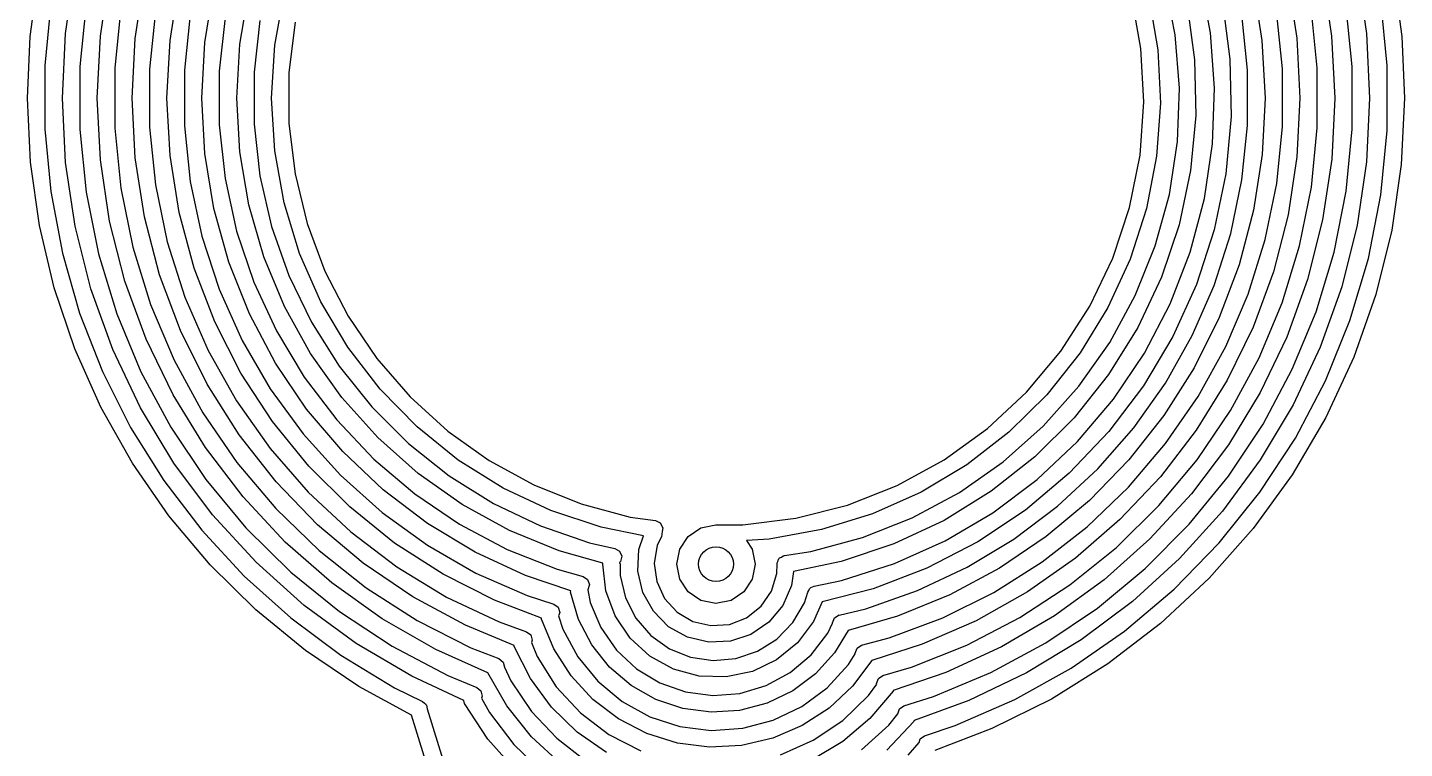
# Model space of a CAD drawing. Extents: x 108.1 to 155.9, y -81.1 to -32.1.
# Drawn here: x 145.07 to 152.97, y -60.37 to -56.23 of the extents above; entities that cross this region are included whole.
import ezdxf

# ---------------------------------------------------------------- set-up
doc = ezdxf.new("R2010")
doc.units = 0
doc.layers.add('BLACK', color=7, linetype='CONTINUOUS')

msp = doc.modelspace()

# ---------------------------------------------------------------- linework, layer by layer
at = {"layer": 'BLACK', "linetype": 'CONTINUOUS'}
for p, q in [((145.086779, -56.281959), (145.134205, -55.931297)), ((145.289209, -56.265646), (145.343873, -55.899439)), ((145.488702, -56.280675), (145.541847, -55.929444)), ((152.500024, -55.929438), (152.553169, -56.280672)), ((152.697999, -55.899433), (152.752663, -56.265643)), ((145.688369, -56.294078), (145.74051, -55.956253)), ((145.888295, -56.305152), (145.940206, -55.978488)), ((146.088218, -56.316551), (146.139885, -56.001383)), ((151.655181, -56.271822), (151.595709, -55.970609)), ((151.857891, -56.262034), (151.798842, -55.949168)), ((152.101665, -55.978481), (152.153576, -56.305148)), ((152.300828, -55.953677), (152.353368, -56.29277)), ((152.90795, -55.932852), (152.955164, -56.282746)), ((145.207227, -56.076142), (145.170966, -56.448433)), ((146.288317, -56.326705), (146.340265, -56.021857)), ((146.488975, -56.332636), (146.542858, -56.034101)), ((151.45919, -56.350675), (151.404679, -56.048983)), ((151.5045, -56.05724), (151.555851, -56.358635)), ((151.926563, -56.087068), (151.9695, -56.413269)), ((152.870926, -56.44885), (152.834828, -56.077382)), ((145.406569, -56.095981), (145.370981, -56.455047)), ((145.605508, -56.118713), (145.570959, -56.462634)), ((145.80483, -56.139117), (145.770988, -56.469436)), ((146.004586, -56.156175), (145.970953, -56.475109)), ((151.723488, -56.101858), (151.76698, -56.416925)), ((152.070918, -56.475107), (152.037285, -56.15617)), ((152.270988, -56.468791), (152.236886, -56.137201)), ((152.470912, -56.462632), (152.436363, -56.118708)), ((152.670891, -56.455045), (152.635303, -56.095976)), ((146.204335, -56.173768), (146.170926, -56.480959)), ((146.404466, -56.189647), (146.370951, -56.486226)), ((146.605641, -56.199563), (146.570963, -56.489472)), ((145.070925, -56.635458), (145.086779, -56.281959)), ((145.270925, -56.635458), (145.289209, -56.265646)), ((145.470925, -56.635458), (145.488702, -56.280675)), ((145.670925, -56.635458), (145.688369, -56.294078)), ((145.870925, -56.635458), (145.888295, -56.305152)), ((146.070925, -56.635458), (146.088218, -56.316551)), ((146.270925, -56.635458), (146.288317, -56.326705)), ((151.679538, -56.577883), (151.655181, -56.271822)), ((151.881815, -56.579522), (151.857891, -56.262034)), ((152.153576, -56.305148), (152.170946, -56.635458)), ((152.353368, -56.29277), (152.370946, -56.635458)), ((152.553169, -56.280672), (152.570946, -56.635458)), ((152.752663, -56.265643), (152.770947, -56.635458)), ((152.955164, -56.282746), (152.970947, -56.635458)), ((146.470925, -56.635458), (146.488975, -56.332636)), ((151.475672, -56.656809), (151.45919, -56.350675)), ((151.555851, -56.358635), (151.570761, -56.664009)), ((145.170966, -56.448433), (145.170925, -56.63546)), ((145.370981, -56.455047), (145.370925, -56.63546)), ((145.570959, -56.462634), (145.570925, -56.63546)), ((145.770988, -56.469436), (145.770925, -56.63546)), ((145.970953, -56.475109), (145.970925, -56.63546)), ((146.170926, -56.480959), (146.170925, -56.63546)), ((151.76698, -56.416925), (151.773866, -56.734904)), ((151.9695, -56.413269), (151.975932, -56.742221)), ((152.070945, -56.635395), (152.070918, -56.475107)), ((152.270946, -56.635395), (152.270988, -56.468791)), ((152.470945, -56.635395), (152.470912, -56.462632)), ((152.670946, -56.635392), (152.670891, -56.455045)), ((152.870946, -56.635392), (152.870926, -56.44885)), ((146.370951, -56.486226), (146.370925, -56.63546)), ((146.570963, -56.489472), (146.570925, -56.63546)), ((145.070951, -56.63554), (145.070925, -56.635458)), ((145.088085, -57.00304), (145.070951, -56.63554)), ((145.170948, -56.63546), (145.170894, -56.814989)), ((145.170925, -56.63546), (145.170948, -56.63546)), ((145.270952, -56.635541), (145.270925, -56.635458)), ((145.289224, -57.005273), (145.270952, -56.635541)), ((145.370925, -56.63546), (145.370948, -56.63546)), ((145.370948, -56.63546), (145.371, -56.815873)), ((145.470952, -56.635541), (145.470925, -56.635458)), ((145.488717, -56.990245), (145.470952, -56.635541)), ((145.570925, -56.63546), (145.570948, -56.63546)), ((145.570948, -56.63546), (145.570978, -56.808287)), ((145.670952, -56.635542), (145.670925, -56.635458)), ((145.688518, -56.978146), (145.670952, -56.635542)), ((145.770948, -56.63546), (145.770902, -56.802128)), ((145.770925, -56.63546), (145.770948, -56.63546)), ((145.870951, -56.635538), (145.870925, -56.635458)), ((145.888309, -56.965768), (145.870951, -56.635538)), ((145.970925, -56.63546), (145.970947, -56.63546)), ((145.970947, -56.63546), (145.970971, -56.795812)), ((146.070951, -56.635539), (146.070925, -56.635458)), ((146.088231, -56.954368), (146.070951, -56.635539)), ((146.170925, -56.63546), (146.170947, -56.63546)), ((146.170947, -56.63546), (146.170944, -56.789962)), ((146.27095, -56.635536), (146.270925, -56.635458)), ((146.288329, -56.944215), (146.27095, -56.635536)), ((146.370925, -56.63546), (146.370946, -56.63546)), ((146.370946, -56.63546), (146.370968, -56.784695)), ((146.470949, -56.635533), (146.470925, -56.635458)), ((146.488985, -56.938284), (146.470949, -56.635533)), ((146.570925, -56.63546), (146.570945, -56.63546)), ((146.570945, -56.63546), (146.570978, -56.781449)), ((151.668454, -56.88471), (151.679538, -56.577883)), ((151.87032, -56.897703), (151.881815, -56.579522)), ((152.070925, -56.63546), (152.070945, -56.635395)), ((152.07094, -56.79242), (152.070925, -56.63546)), ((152.170925, -56.635458), (152.154289, -56.958814)), ((152.170946, -56.635458), (152.170925, -56.635458)), ((152.270925, -56.63546), (152.270946, -56.635395)), ((152.270969, -56.799466), (152.270925, -56.63546)), ((152.370925, -56.635458), (152.353911, -56.9727)), ((152.370946, -56.635458), (152.370925, -56.635458)), ((152.470925, -56.63546), (152.470945, -56.635395)), ((152.470973, -56.806719), (152.470925, -56.63546)), ((152.570925, -56.635458), (152.553477, -56.987034)), ((152.570946, -56.635458), (152.570925, -56.635458)), ((152.670925, -56.63546), (152.670946, -56.635392)), ((152.670962, -56.814052), (152.670925, -56.63546)), ((152.770925, -56.635458), (152.753017, -57.00155)), ((152.770947, -56.635458), (152.770925, -56.635458)), ((152.870925, -56.63546), (152.870946, -56.635392)), ((152.870939, -56.821421), (152.870925, -56.63546)), ((152.970925, -56.635458), (152.952541, -57.016153)), ((152.970947, -56.635458), (152.970925, -56.635458)), ((151.453868, -56.962609), (151.475672, -56.656809)), ((151.570761, -56.664009), (151.549017, -56.968973)), ((145.970971, -56.795812), (146.004597, -57.114749)), ((146.170944, -56.789962), (146.204345, -57.097156)), ((146.370968, -56.784695), (146.404474, -57.081277)), ((146.570978, -56.781449), (146.605648, -57.071362)), ((151.773866, -56.734904), (151.744055, -57.051558)), ((151.975932, -56.742221), (151.945779, -57.069851)), ((152.03872, -57.104683), (152.07094, -56.79242)), ((152.237952, -57.125812), (152.270969, -56.799466)), ((145.170894, -56.814989), (145.204304, -57.17249)), ((145.371, -56.815873), (145.40658, -57.174942)), ((145.570978, -56.808287), (145.605519, -57.15221)), ((145.770902, -56.802128), (145.804997, -57.133717)), ((152.437056, -57.147554), (152.470973, -56.806719)), ((152.636097, -57.169532), (152.670962, -56.814052)), ((152.835098, -57.191613), (152.870939, -56.821421)), ((146.139891, -57.269541), (146.088231, -56.954368)), ((146.340269, -57.249068), (146.288329, -56.944215)), ((146.542861, -57.236825), (146.488985, -56.938284)), ((151.622078, -57.188216), (151.668454, -56.88471)), ((151.823546, -57.212638), (151.87032, -56.897703)), ((152.154289, -56.958814), (152.104547, -57.278754)), ((145.139354, -57.367431), (145.088085, -57.00304)), ((145.343881, -57.371483), (145.289224, -57.005273)), ((145.541855, -57.341478), (145.488717, -56.990245)), ((145.741051, -57.317239), (145.688518, -56.978146)), ((145.940212, -57.292436), (145.888309, -56.965768)), ((151.394119, -57.263308), (151.453868, -56.962609)), ((151.549017, -56.968973), (151.490931, -57.269142)), ((152.353911, -56.9727), (152.303034, -57.306516)), ((152.553477, -56.987034), (152.501297, -57.335154)), ((152.753017, -57.00155), (152.699455, -57.364144)), ((152.952541, -57.016153), (152.897552, -57.393303)), ((146.004597, -57.114749), (146.071481, -57.428401)), ((146.204345, -57.097156), (146.27076, -57.39894)), ((146.404474, -57.081277), (146.471069, -57.372223)), ((146.605648, -57.071362), (146.674502, -57.355107)), ((151.744055, -57.051558), (151.677944, -57.362665)), ((151.945779, -57.069851), (151.879413, -57.392103)), ((151.974615, -57.411989), (152.03872, -57.104683)), ((145.204304, -57.17249), (145.270838, -57.525331)), ((145.40658, -57.174942), (145.477398, -57.528751)), ((145.605519, -57.15221), (145.674259, -57.49096)), ((145.804997, -57.133717), (145.872833, -57.460078)), ((151.541028, -57.484353), (151.622078, -57.188216)), ((152.172251, -57.447177), (152.237952, -57.125812)), ((152.369551, -57.483355), (152.437056, -57.147554)), ((152.566694, -57.519909), (152.636097, -57.169532)), ((152.763746, -57.556628), (152.835098, -57.191613)), ((146.22532, -57.577282), (146.139891, -57.269541)), ((146.426108, -57.546161), (146.340269, -57.249068)), ((146.631809, -57.526855), (146.542861, -57.236825)), ((151.297355, -57.554214), (151.394119, -57.263308)), ((151.490931, -57.269142), (151.397337, -57.560202)), ((151.742075, -57.520426), (151.823546, -57.212638)), ((145.62983, -57.685643), (145.541855, -57.341478)), ((145.827996, -57.649179), (145.741051, -57.317239)), ((146.026084, -57.61186), (145.940212, -57.292436)), ((152.104547, -57.278754), (152.022226, -57.591898)), ((152.303034, -57.306516), (152.218811, -57.633514)), ((152.501297, -57.335154), (152.414897, -57.676395)), ((145.224311, -57.72547), (145.139354, -57.367431)), ((145.434387, -57.730518), (145.343881, -57.371483)), ((146.071481, -57.428401), (146.170886, -57.73331)), ((146.27076, -57.39894), (146.369411, -57.691774)), ((146.471069, -57.372223), (146.569908, -57.653852)), ((146.674502, -57.355107), (146.776565, -57.628666)), ((151.677944, -57.362665), (151.576413, -57.664079)), ((151.879413, -57.392103), (151.777658, -57.704987)), ((151.879304, -57.711091), (151.974615, -57.411989)), ((152.699455, -57.364144), (152.610751, -57.719777)), ((152.897552, -57.393303), (152.80647, -57.763398)), ((145.674259, -57.49096), (145.77651, -57.821144)), ((145.872833, -57.460078), (145.973699, -57.777788)), ((151.426384, -57.769173), (151.541028, -57.484353)), ((152.074532, -57.760295), (152.172251, -57.447177)), ((152.269121, -57.81082), (152.369551, -57.483355)), ((145.270838, -57.525331), (145.369918, -57.870448)), ((145.477398, -57.528751), (145.582763, -57.873852)), ((146.343517, -57.873983), (146.22532, -57.577282)), ((146.544762, -57.831738), (146.426108, -57.546161)), ((146.75457, -57.804269), (146.631809, -57.526855)), ((151.165087, -57.83079), (151.297355, -57.554214)), ((151.397337, -57.560202), (151.269581, -57.837969)), ((151.626913, -57.817258), (151.742075, -57.520426)), ((152.463418, -57.861838), (152.566694, -57.519909)), ((152.657546, -57.913067), (152.763746, -57.556628)), ((145.948442, -57.970483), (145.827996, -57.649179)), ((146.144977, -57.920518), (146.026084, -57.61186)), ((146.569908, -57.653852), (146.699744, -57.922603)), ((146.776565, -57.628666), (146.910394, -57.888169)), ((151.576413, -57.664079), (151.440818, -57.95178)), ((152.022226, -57.591898), (151.908196, -57.894937)), ((152.218811, -57.633514), (152.102097, -57.950373)), ((145.342218, -58.074049), (145.224311, -57.72547)), ((145.559859, -58.078877), (145.434387, -57.730518)), ((145.75176, -58.019293), (145.62983, -57.685643)), ((146.170886, -57.73331), (146.301717, -58.026115)), ((146.369411, -57.691774), (146.499141, -57.972227)), ((151.777658, -57.704987), (151.641771, -58.00463)), ((151.753792, -57.99883), (151.879304, -57.711091)), ((152.414897, -57.676395), (152.295127, -58.007402)), ((152.610751, -57.719777), (152.487753, -58.065053)), ((145.77651, -57.821144), (145.911248, -58.139455)), ((145.973699, -57.777788), (146.106537, -58.083513)), ((146.909408, -58.065141), (146.75457, -57.804269)), ((151.279674, -58.038881), (151.426384, -57.769173)), ((151.479487, -58.099458), (151.626913, -57.817258)), ((151.945788, -58.061985), (152.074532, -57.760295)), ((152.136756, -58.126729), (152.269121, -57.81082)), ((152.80647, -57.763398), (152.680144, -58.122992)), ((145.369918, -57.870448), (145.500685, -58.204848)), ((145.582763, -57.873852), (145.721647, -58.206879)), ((146.493097, -58.156168), (146.343517, -57.873983)), ((146.694728, -58.102187), (146.544762, -57.831738)), ((146.910394, -57.888169), (147.074093, -58.129942)), ((150.999376, -58.088723), (151.165087, -57.83079)), ((151.269581, -57.837969), (151.109501, -58.098449)), ((151.908196, -57.894937), (151.76366, -58.18467)), ((152.327255, -58.192052), (152.463418, -57.861838)), ((146.101124, -58.277781), (145.948442, -57.970483)), ((146.295582, -58.215008), (146.144977, -57.920518)), ((146.499141, -57.972227), (146.65843, -58.237013)), ((146.699744, -57.922603), (146.858932, -58.175077)), ((151.440818, -57.95178), (151.272964, -58.221935)), ((152.102097, -57.950373), (151.954079, -58.253873)), ((152.517488, -58.257611), (152.657546, -57.913067)), ((145.906425, -58.339086), (145.75176, -58.019293)), ((146.301717, -58.026115), (146.462531, -58.303586)), ((147.094131, -58.305779), (146.909408, -58.065141)), ((151.102855, -58.289881), (151.279674, -58.038881)), ((151.641771, -58.00463), (151.473437, -58.287321)), ((151.599407, -58.272164), (151.753792, -57.99883)), ((151.787328, -58.349182), (151.945788, -58.061985)), ((152.295127, -58.007402), (152.143165, -58.32492)), ((152.487753, -58.065053), (152.331635, -58.396671)), ((145.492053, -58.410143), (145.342218, -58.074049)), ((145.719074, -58.413164), (145.559859, -58.078877)), ((145.911248, -58.139455), (146.077124, -58.442707)), ((146.106537, -58.083513), (146.269952, -58.374045)), ((146.874112, -58.354089), (146.694728, -58.102187)), ((147.074093, -58.129942), (147.265345, -58.350564)), ((150.802809, -58.323991), (150.999376, -58.088723)), ((151.109501, -58.098449), (150.919396, -58.337898)), ((151.301622, -58.363533), (151.479487, -58.099458)), ((151.973754, -58.427976), (152.136756, -58.126729)), ((152.680144, -58.122992), (152.519748, -58.468737)), ((145.500685, -58.204848), (145.662004, -58.525628)), ((145.721647, -58.206879), (145.892697, -58.524587)), ((146.476237, -58.492081), (146.295582, -58.215008)), ((146.672306, -58.420529), (146.493097, -58.156168)), ((146.858932, -58.175077), (147.045461, -58.408081)), ((151.272964, -58.221935), (151.075089, -58.470942)), ((151.76366, -58.18467), (151.590145, -58.458035)), ((152.159506, -58.507395), (152.327255, -58.192052)), ((146.284441, -58.567848), (146.101124, -58.277781)), ((146.65843, -58.237013), (146.84541, -58.483026)), ((150.898282, -58.518827), (151.102855, -58.289881)), ((151.473437, -58.287321), (151.274739, -58.54956)), ((151.417779, -58.528206), (151.599407, -58.272164)), ((151.954079, -58.253873), (151.776259, -58.54093)), ((152.344875, -58.587053), (152.517488, -58.257611)), ((146.092276, -58.64182), (145.906425, -58.339086)), ((146.269952, -58.374045), (146.46223, -58.646336)), ((146.462531, -58.303586), (146.651554, -58.562665)), ((147.080644, -58.584257), (146.874112, -58.354089)), ((147.306124, -58.522777), (147.094131, -58.305779)), ((147.265345, -58.350564), (147.481445, -58.546912)), ((150.57845, -58.532923), (150.802809, -58.323991)), ((150.919396, -58.337898), (150.702, -58.552874)), ((151.09552, -58.606213), (151.301622, -58.363533)), ((151.600761, -58.618969), (151.787328, -58.349182)), ((152.143165, -58.32492), (151.960505, -58.625827)), ((145.672513, -58.730835), (145.492053, -58.410143)), ((145.91048, -58.730119), (145.719074, -58.413164)), ((146.077124, -58.442707), (146.272477, -58.727863)), ((146.879044, -58.663966), (146.672306, -58.420529)), ((147.045461, -58.408081), (147.256972, -58.618669)), ((151.590145, -58.458035), (151.389487, -58.712145)), ((151.781721, -58.711599), (151.973754, -58.427976)), ((152.331635, -58.396671), (152.143889, -58.711464)), ((145.662004, -58.525628), (145.852474, -58.830003)), ((145.892697, -58.524587), (146.094245, -58.823877)), ((146.68495, -58.748683), (146.476237, -58.492081)), ((146.84541, -58.483026), (147.05789, -58.707383)), ((147.542387, -58.713063), (147.306124, -58.522777)), ((150.329799, -58.712261), (150.57845, -58.532923)), ((150.668684, -58.722668), (150.898282, -58.518827)), ((151.075089, -58.470942), (150.849832, -58.69548)), ((151.210828, -58.764252), (151.417779, -58.528206)), ((151.961773, -58.804856), (152.159506, -58.507395)), ((152.519748, -58.468737), (152.326778, -58.797414)), ((146.496468, -58.83764), (146.284441, -58.567848)), ((146.651554, -58.562665), (146.866702, -58.800493)), ((147.311713, -58.789781), (147.080644, -58.584257)), ((147.481445, -58.546912), (147.719334, -58.716207)), ((150.702, -58.552874), (150.460438, -58.740286)), ((150.863734, -58.824493), (151.09552, -58.606213)), ((151.274739, -58.54956), (151.048137, -58.788102)), ((151.776259, -58.54093), (151.570446, -58.808628)), ((152.141316, -58.898325), (152.344875, -58.587053)), ((146.307452, -58.924465), (146.092276, -58.64182)), ((146.46223, -58.646336), (146.681354, -58.89753)), ((147.110888, -58.883627), (146.879044, -58.663966)), ((147.256972, -58.618669), (147.49079, -58.804178)), ((150.849832, -58.69548), (150.600195, -58.892559)), ((151.387983, -58.868603), (151.600761, -58.618969)), ((151.960505, -58.625827), (151.748942, -58.907166)), ((145.882035, -59.033342), (145.672513, -58.730835)), ((146.132211, -59.026654), (145.91048, -58.730119)), ((146.272477, -58.727863), (146.49535, -58.992068)), ((146.919421, -58.981984), (146.68495, -58.748683)), ((147.05789, -58.707383), (147.293379, -58.907455)), ((147.799576, -58.873945), (147.542387, -58.713063)), ((147.719334, -58.716207), (147.975644, -58.856053)), ((150.060733, -58.859207), (150.329799, -58.712261)), ((150.460438, -58.740286), (150.198182, -58.897441)), ((150.417121, -58.898685), (150.668684, -58.722668)), ((150.980739, -58.977806), (151.210828, -58.764252)), ((151.389487, -58.712145), (151.163803, -58.944315)), ((151.562542, -58.97481), (151.781721, -58.711599)), ((152.143889, -58.711464), (151.926308, -59.006426)), ((145.852474, -58.830003), (146.070443, -59.115333)), ((146.094245, -58.823877), (146.324326, -59.101832)), ((146.734982, -59.084328), (146.496468, -58.83764)), ((146.866702, -58.800493), (147.105603, -59.01445)), ((147.564396, -58.968061), (147.311713, -58.789781)), ((147.49079, -58.804178), (147.743957, -58.962261)), ((150.609132, -59.015672), (150.863734, -58.824493)), ((151.048137, -58.788102), (150.796436, -58.999992)), ((151.570446, -58.808628), (151.338729, -59.054247)), ((151.735945, -59.081592), (151.961773, -58.804856)), ((152.326778, -58.797414), (152.103028, -59.105962)), ((146.549799, -59.18419), (146.307452, -58.924465)), ((146.681354, -58.89753), (146.925025, -59.12499)), ((147.36512, -59.076937), (147.110888, -58.883627)), ((147.293379, -58.907455), (147.549117, -59.080897)), ((148.07405, -59.003146), (147.799576, -58.873945)), ((147.975644, -58.856053), (148.246747, -58.964471)), ((149.775451, -58.971471), (150.060733, -58.859207)), ((150.198182, -58.897441), (149.919003, -59.022079)), ((150.146946, -59.044532), (150.417121, -58.898685)), ((150.600195, -58.892559), (150.329506, -59.059549)), ((151.151155, -59.095549), (151.387983, -58.868603)), ((151.748942, -58.907166), (151.510557, -59.166169)), ((151.908704, -59.188529), (152.141316, -58.898325)), ((146.49535, -58.992068), (146.743512, -59.232676)), ((147.177063, -59.189412), (146.919421, -58.981984)), ((147.835498, -59.116844), (147.564396, -58.968061)), ((147.743957, -58.962261), (148.013273, -59.09092)), ((148.361926, -59.098836), (148.07405, -59.003146)), ((148.246747, -58.964471), (148.528808, -59.039926)), ((149.4784, -59.047301), (149.775451, -58.971471)), ((150.796436, -58.999992), (150.522753, -59.182608)), ((150.729944, -59.166614), (150.980739, -58.977806)), ((151.163803, -58.944315), (150.915479, -59.152091)), ((151.318375, -59.215021), (151.562542, -58.97481)), ((151.926308, -59.006426), (151.680972, -59.278737)), ((146.118798, -59.315038), (145.882035, -59.033342)), ((146.382105, -59.299876), (146.132211, -59.026654)), ((146.99748, -59.305322), (146.734982, -59.084328)), ((147.105603, -59.01445), (147.365623, -59.202176)), ((147.63876, -59.241629), (147.36512, -59.076937)), ((147.549117, -59.080897), (147.822107, -59.225675)), ((148.013273, -59.09092), (148.295331, -59.188528)), ((148.528808, -59.039926), (148.673316, -59.060673)), ((148.673316, -59.060673), (148.673316, -59.060674)), ((148.673316, -59.060674), (148.701053, -59.074296)), ((148.701053, -59.074296), (148.715486, -59.10162)), ((148.934821, -59.102586), (149.020925, -59.085459)), ((149.020925, -59.085459), (149.020935, -59.085461)), ((149.020935, -59.085461), (149.174213, -59.085514)), ((149.174213, -59.085514), (149.4784, -59.047301)), ((149.919003, -59.022079), (149.626914, -59.112409)), ((149.86176, -59.158266), (150.146946, -59.044532)), ((150.329506, -59.059549), (150.041373, -59.194225)), ((150.334866, -59.177381), (150.609132, -59.015672)), ((151.338729, -59.054247), (151.083463, -59.275292)), ((151.48418, -59.334961), (151.735945, -59.081592)), ((146.070443, -59.115333), (146.314019, -59.37914)), ((146.324326, -59.101832), (146.580697, -59.355741)), ((146.925025, -59.12499), (147.190685, -59.32633)), ((148.121591, -59.234248), (147.835498, -59.116844)), ((148.605124, -59.148609), (148.361926, -59.098836)), ((148.578672, -59.22709), (148.605124, -59.148609)), ((148.707847, -59.153927), (148.684179, -59.201323)), ((148.707873, -59.15394), (148.707847, -59.153927)), ((148.707874, -59.15394), (148.707873, -59.153939)), ((148.707873, -59.153939), (148.707873, -59.15394)), ((148.71248, -59.123384), (148.707874, -59.15394)), ((148.715486, -59.10162), (148.712391, -59.123213)), ((148.712391, -59.123213), (148.71248, -59.123384)), ((148.813052, -59.224355), (148.861826, -59.15136)), ((148.861826, -59.15136), (148.934821, -59.102586)), ((149.326113, -59.167132), (149.195792, -59.174958)), ((149.626914, -59.112409), (149.326113, -59.167132)), ((149.565366, -59.23837), (149.86176, -59.158266)), ((150.461093, -59.328679), (150.729944, -59.166614)), ((150.915479, -59.152091), (150.647138, -59.333278)), ((150.892685, -59.297502), (151.151155, -59.095549)), ((151.510557, -59.166169), (151.247694, -59.400291)), ((152.103028, -59.105962), (151.850583, -59.39151)), ((146.81689, -59.418394), (146.549799, -59.18419)), ((146.743512, -59.232676), (147.014479, -59.447277)), ((147.455035, -59.36868), (147.177063, -59.189412)), ((147.365623, -59.202176), (147.643895, -59.3616)), ((147.9286, -59.375774), (147.63876, -59.241629)), ((147.822107, -59.225675), (148.109148, -59.340092)), ((148.372515, -59.30556), (148.121591, -59.234248)), ((148.295331, -59.188528), (148.440943, -59.221212)), ((148.440943, -59.221212), (148.46753, -59.236962)), ((148.46753, -59.236962), (148.479782, -59.265331)), ((148.572734, -59.35136), (148.578672, -59.22709)), ((148.684179, -59.201323), (148.666952, -59.305869)), ((148.795925, -59.310459), (148.813052, -59.224355)), ((149.195792, -59.174958), (149.228798, -59.224355)), ((149.228798, -59.224355), (149.245925, -59.310459)), ((149.413531, -59.26101), (149.565366, -59.23837)), ((150.041373, -59.194225), (149.739636, -59.294793)), ((150.044334, -59.30762), (150.334866, -59.177381)), ((150.522753, -59.182608), (150.230477, -59.333688)), ((151.051618, -59.42987), (151.318375, -59.215021)), ((151.649206, -59.454964), (151.908704, -59.188529)), ((146.380748, -59.573478), (146.118798, -59.315038)), ((146.657725, -59.547122), (146.382105, -59.299876)), ((147.281208, -59.498305), (146.99748, -59.305322)), ((147.190685, -59.32633), (147.475548, -59.499438)), ((148.389078, -59.463192), (148.370889, -59.310456)), ((148.370889, -59.310456), (148.370925, -59.310456)), ((148.370925, -59.310456), (148.372515, -59.30556)), ((148.473019, -59.295483), (148.467606, -59.300247)), ((148.467606, -59.300247), (148.470925, -59.310462)), ((148.470889, -59.310462), (148.470736, -59.376017)), ((148.470925, -59.310462), (148.470889, -59.310462)), ((148.479782, -59.265331), (148.473019, -59.295483)), ((148.666952, -59.305869), (148.681438, -59.410829)), ((148.813052, -59.396563), (148.795925, -59.310459)), ((149.245925, -59.310459), (149.228798, -59.396563)), ((149.370897, -59.363442), (149.370924, -59.310464)), ((149.370924, -59.310464), (149.372238, -59.306416)), ((149.37161, -59.302211), (149.376915, -59.292016)), ((149.372238, -59.306416), (149.37161, -59.302211)), ((149.376915, -59.292016), (149.38047, -59.281074)), ((149.38047, -59.281074), (149.383913, -59.278571)), ((149.383913, -59.278571), (149.385877, -59.274799)), ((149.385877, -59.274799), (149.396164, -59.269668)), ((149.396164, -59.269668), (149.405468, -59.262908)), ((149.405468, -59.262908), (149.409722, -59.262907)), ((149.409722, -59.262907), (149.41353, -59.261009)), ((149.41353, -59.261009), (149.413531, -59.26101)), ((149.739636, -59.294793), (149.4651, -59.352216)), ((149.74113, -59.404775), (150.044334, -59.30762)), ((150.177025, -59.46229), (150.461093, -59.328679)), ((150.615197, -59.472408), (150.892685, -59.297502)), ((151.083463, -59.275292), (150.807242, -59.469517)), ((151.680972, -59.278737), (151.410224, -59.525798)), ((146.314019, -59.37914), (146.581087, -59.619135)), ((146.580697, -59.355741), (146.860858, -59.58313)), ((147.750274, -59.51781), (147.455035, -59.36868)), ((147.643895, -59.3616), (147.93735, -59.490966)), ((148.187514, -59.463057), (147.9286, -59.375774)), ((148.109148, -59.340092), (148.258012, -59.381449)), ((148.258012, -59.381449), (148.258012, -59.38145)), ((148.258012, -59.38145), (148.283773, -59.398517)), ((148.283773, -59.398517), (148.294581, -59.427467)), ((148.470736, -59.376017), (148.501535, -59.503456)), ((148.601047, -59.472507), (148.572734, -59.35136)), ((148.861826, -59.469558), (148.813052, -59.396563)), ((149.228798, -59.396563), (149.180024, -59.469558)), ((149.339549, -59.464653), (149.370897, -59.363442)), ((149.4651, -59.352216), (149.45374, -59.433673)), ((149.585056, -59.43614), (149.74113, -59.404775)), ((150.230477, -59.333688), (149.923225, -59.451361)), ((150.647138, -59.333278), (150.361615, -59.485963)), ((151.247694, -59.400291), (150.962936, -59.607229)), ((151.208883, -59.562541), (151.48418, -59.334961)), ((151.850583, -59.39151), (151.571793, -59.651399)), ((147.10605, -59.624732), (146.81689, -59.418394)), ((147.014479, -59.447277), (147.305536, -59.633723)), ((148.186376, -59.471983), (148.186412, -59.471976)), ((148.232642, -59.62855), (148.186376, -59.471983)), ((148.186412, -59.471976), (148.187514, -59.463057)), ((148.28631, -59.457241), (148.2855, -59.457884)), ((148.2855, -59.457884), (148.299416, -59.530001)), ((148.294581, -59.427467), (148.28631, -59.457241)), ((148.442646, -59.607379), (148.389078, -59.463192)), ((148.661449, -59.581272), (148.601047, -59.472507)), ((148.681438, -59.410829), (148.726338, -59.5068)), ((148.934821, -59.518332), (148.861826, -59.469558)), ((149.180024, -59.469558), (149.107029, -59.518332)), ((149.279652, -59.552053), (149.339549, -59.464653)), ((149.45374, -59.433673), (149.403475, -59.547478)), ((149.528153, -59.53336), (149.547094, -59.470601)), ((149.547094, -59.470602), (149.553481, -59.461453)), ((149.547094, -59.470601), (149.547094, -59.470602)), ((149.553481, -59.461453), (149.558131, -59.451304)), ((149.558131, -59.451304), (149.562148, -59.449041)), ((149.562148, -59.449041), (149.564785, -59.445265)), ((149.564785, -59.445265), (149.575324, -59.441619)), ((149.575324, -59.441619), (149.585056, -59.436139)), ((149.585056, -59.436139), (149.585056, -59.43614)), ((149.923225, -59.451361), (149.630566, -59.52747)), ((149.880742, -59.566036), (150.177025, -59.46229)), ((150.361615, -59.485963), (150.061928, -59.608532)), ((150.321511, -59.618492), (150.615197, -59.472408)), ((150.807242, -59.469517), (150.512871, -59.634948)), ((150.764895, -59.617245), (151.051618, -59.42987)), ((151.365237, -59.695149), (151.649206, -59.454964)), ((146.956384, -59.765982), (146.657725, -59.547122)), ((147.583189, -59.66125), (147.281208, -59.498305)), ((147.475548, -59.499438), (147.776626, -59.642498)), ((148.019423, -59.619943), (147.750274, -59.51781)), ((147.93735, -59.490966), (148.090043, -59.539931)), ((148.090043, -59.539931), (148.090043, -59.539932)), ((148.090043, -59.539932), (148.115116, -59.557995)), ((148.115116, -59.557995), (148.124783, -59.587346)), ((148.299416, -59.530001), (148.360439, -59.674521)), ((148.501535, -59.503456), (148.561416, -59.620091)), ((148.726338, -59.5068), (148.79763, -59.585183)), ((149.020925, -59.535459), (148.934821, -59.518332)), ((149.107029, -59.518332), (149.020925, -59.535459)), ((149.196571, -59.617811), (149.279652, -59.552053)), ((149.403475, -59.547478), (149.32397, -59.643172)), ((149.461585, -59.646311), (149.528153, -59.53336)), ((149.630566, -59.52747), (149.580893, -59.640534)), ((149.728056, -59.602415), (149.880742, -59.566036)), ((150.912683, -59.762158), (151.208883, -59.562541)), ((151.410224, -59.525798), (151.116649, -59.745246)), ((146.665612, -59.806421), (146.380748, -59.573478)), ((146.581087, -59.619135), (146.86933, -59.833236)), ((146.860858, -59.58313), (147.162079, -59.781782)), ((147.414384, -59.801138), (147.10605, -59.624732)), ((147.305536, -59.633723), (147.61377, -59.790147)), ((147.776626, -59.642498), (147.933707, -59.698211)), ((148.019333, -59.62675), (148.019367, -59.626739)), ((148.089972, -59.796838), (148.019333, -59.62675)), ((148.019367, -59.626739), (148.019423, -59.619943)), ((148.124783, -59.587346), (148.11822, -59.607819)), ((148.11822, -59.607819), (148.141979, -59.683088)), ((148.307986, -59.773383), (148.232642, -59.62855)), ((148.528595, -59.734941), (148.442646, -59.607379)), ((148.561416, -59.620091), (148.647026, -59.71939)), ((148.749323, -59.669343), (148.661449, -59.581272)), ((148.79763, -59.585183), (148.888925, -59.638956)), ((148.888925, -59.638956), (148.992046, -59.6633)), ((149.097751, -59.656035), (149.196571, -59.617811)), ((149.32397, -59.643172), (149.221303, -59.713441)), ((149.580893, -59.640534), (149.487665, -59.762877)), ((149.689796, -59.64699), (149.701668, -59.61846)), ((149.701668, -59.61846), (149.728042, -59.602357)), ((149.728042, -59.602357), (149.728056, -59.602415)), ((150.061928, -59.608532), (149.779459, -59.69141)), ((150.014611, -59.734269), (150.321511, -59.618492)), ((150.512871, -59.634948), (150.203342, -59.769905)), ((150.461025, -59.775302), (150.764895, -59.617245)), ((150.962936, -59.607229), (150.659085, -59.784949)), ((147.863251, -59.777138), (147.583189, -59.66125)), ((147.933707, -59.698211), (147.933706, -59.698212)), ((147.933706, -59.698212), (147.958208, -59.717042)), ((147.958208, -59.717042), (147.966962, -59.746678)), ((148.141979, -59.683088), (148.228273, -59.84254)), ((148.360439, -59.674521), (148.450041, -59.803288)), ((148.647026, -59.71939), (148.753572, -59.795792)), ((148.857953, -59.729989), (148.749323, -59.669343)), ((148.992046, -59.6633), (149.097751, -59.656035)), ((149.221303, -59.713441), (149.103319, -59.752913)), ((149.37034, -59.740459), (149.461585, -59.646311)), ((149.566331, -59.831292), (149.662277, -59.70718)), ((149.662277, -59.70718), (149.69029, -59.649065)), ((149.69029, -59.649065), (149.689796, -59.64699)), ((149.779459, -59.69141), (149.701635, -59.819526)), ((151.059442, -59.906848), (151.365237, -59.695149)), ((151.571793, -59.651399), (151.269253, -59.883208)), ((147.275172, -59.954321), (146.956384, -59.765982)), ((147.162079, -59.781782), (147.481422, -59.949759)), ((147.712102, -59.933935), (147.414384, -59.801138)), ((147.61377, -59.790147), (147.77492, -59.852595)), ((147.86375, -59.783848), (147.863251, -59.777138)), ((147.863718, -59.783861), (147.86375, -59.783848)), ((147.956461, -59.966328), (147.863718, -59.783861)), ((147.966962, -59.746678), (147.962117, -59.760324)), ((147.962117, -59.760324), (147.994948, -59.84081)), ((148.189236, -59.951972), (148.089972, -59.796838)), ((148.409631, -59.901141), (148.307986, -59.773383)), ((148.642111, -59.838736), (148.528595, -59.734941)), ((148.753572, -59.795792), (148.875088, -59.84502)), ((148.979036, -59.758574), (148.857953, -59.729989)), ((149.103319, -59.752913), (148.979036, -59.758574)), ((149.259527, -59.81053), (149.37034, -59.740459)), ((149.487665, -59.762877), (149.368299, -59.859889)), ((149.81901, -59.821928), (149.830139, -59.7931)), ((149.830139, -59.7931), (149.856087, -59.776319)), ((149.856087, -59.776319), (149.856102, -59.776376)), ((149.856102, -59.776376), (150.014611, -59.734269)), ((150.203342, -59.769905), (149.914396, -59.862563)), ((150.142996, -59.902489), (150.461025, -59.775302)), ((150.659085, -59.784949), (150.339126, -59.931703)), ((150.598411, -59.931906), (150.912683, -59.762158)), ((151.116649, -59.745246), (150.803054, -59.934987)), ((146.970917, -60.011843), (146.665612, -59.806421)), ((146.86933, -59.833236), (147.176247, -60.019583)), ((147.77492, -59.852595), (147.77492, -59.852596)), ((147.77492, -59.852596), (147.798877, -59.872115)), ((147.798877, -59.872115), (147.806525, -59.901007)), ((147.994948, -59.84081), (148.104744, -60.013681)), ((148.228273, -59.84254), (148.343158, -59.982802)), ((148.450041, -59.803288), (148.564346, -59.910732)), ((148.776838, -59.912952), (148.642111, -59.838736)), ((148.875088, -59.84502), (149.004768, -59.864316)), ((149.004768, -59.864316), (149.135352, -59.852601)), ((149.135352, -59.852601), (149.259527, -59.81053)), ((149.368299, -59.859889), (149.229481, -59.926137)), ((149.446783, -59.932869), (149.566331, -59.831292)), ((149.701635, -59.819526), (149.591762, -59.94028)), ((149.78182, -59.886977), (149.819905, -59.825294)), ((149.914396, -59.862563), (149.804388, -60.009998)), ((149.819905, -59.825294), (149.81901, -59.821928)), ((147.574181, -60.093211), (147.275172, -59.954321)), ((147.481422, -59.949759), (147.648577, -60.017641)), ((147.82069, -60.124518), (147.712102, -59.933935)), ((147.806525, -59.901007), (147.844118, -59.980994)), ((148.314072, -60.087382), (148.189236, -59.951972)), ((148.533826, -60.00711), (148.409631, -59.901141)), ((148.564346, -59.910732), (148.698406, -59.992202)), ((148.925232, -59.953432), (148.776838, -59.912952)), ((149.078982, -59.957911), (148.925232, -59.953432)), ((149.229481, -59.926137), (149.078982, -59.957911)), ((149.308806, -60.007515), (149.446783, -59.932869)), ((149.591762, -59.94028), (149.46083, -60.037802)), ((149.659106, -60.020442), (149.78182, -59.886977)), ((149.952852, -59.967254), (149.978437, -59.949923)), ((149.978437, -59.949923), (149.978452, -59.949978)), ((149.978452, -59.949978), (150.142996, -59.902489)), ((150.339126, -59.931703), (150.037968, -60.035139)), ((150.269069, -60.070163), (150.598411, -59.931906)), ((150.803054, -59.934987), (150.472434, -60.093207)), ((150.734668, -60.088089), (151.059442, -59.906848)), ((151.269253, -59.883208), (150.94578, -60.08478)), ((147.274034, -60.177071), (146.970917, -60.011843)), ((147.176247, -60.019583), (147.337733, -60.098025)), ((147.648577, -60.017641), (147.648577, -60.017642)), ((147.648577, -60.017642), (147.67222, -60.03754)), ((147.67222, -60.03754), (147.679651, -60.067535)), ((147.844118, -59.980994), (147.962701, -60.155836)), ((148.077734, -60.131218), (147.956461, -59.966328)), ((148.104744, -60.013681), (148.243346, -60.164441)), ((148.343158, -59.982802), (148.482488, -60.098813)), ((148.675989, -60.08738), (148.533826, -60.00711)), ((148.698406, -59.992202), (148.846422, -60.044174)), ((149.158371, -60.051999), (149.308806, -60.007515)), ((149.46083, -60.037802), (149.313669, -60.108493)), ((149.513372, -60.128299), (149.659106, -60.020442)), ((149.804388, -60.009998), (149.670157, -60.136101)), ((149.895675, -60.064539), (149.942976, -59.998512)), ((150.036542, -60.039617), (149.903965, -60.195563)), ((149.942341, -59.996313), (149.952852, -59.967254)), ((149.942976, -59.998512), (149.942341, -59.996313)), ((150.037968, -60.035139), (150.036542, -60.039618)), ((150.036542, -60.039618), (150.036542, -60.039617)), ((147.337733, -60.098025), (147.337733, -60.098026)), ((147.337733, -60.098026), (147.347806, -60.107728)), ((147.347806, -60.107728), (147.354631, -60.111406)), ((147.354631, -60.111406), (147.355893, -60.115517)), ((147.355893, -60.115517), (147.35999, -60.119463)), ((147.577353, -60.109579), (147.574181, -60.093211)), ((147.577323, -60.109596), (147.577353, -60.109579)), ((147.711204, -60.314076), (147.577323, -60.109596)), ((147.679651, -60.067535), (147.674859, -60.079342)), ((147.674859, -60.079342), (147.720499, -60.161921)), ((148.460641, -60.198904), (148.314072, -60.087382)), ((148.482488, -60.098813), (148.64124, -60.186389)), ((148.830876, -60.138991), (148.675989, -60.08738)), ((148.846422, -60.044174), (149.001987, -60.064398)), ((149.001987, -60.064398), (149.158371, -60.051999)), ((149.313669, -60.108493), (149.155707, -60.149746)), ((149.74874, -60.207191), (149.895675, -60.064539)), ((150.098425, -60.122852), (150.269069, -60.070163)), ((150.472434, -60.093207), (150.158039, -60.207459)), ((150.393937, -60.237186), (150.734668, -60.088089)), ((150.94578, -60.08478), (150.604385, -60.254239)), ((147.394755, -60.570212), (147.274034, -60.177071)), ((147.35999, -60.119463), (147.36395, -60.141754)), ((147.36395, -60.141754), (147.485434, -60.53738)), ((147.720499, -60.161921), (147.860539, -60.344677)), ((147.961877, -60.301257), (147.82069, -60.124518)), ((147.962701, -60.155836), (148.107031, -60.310111)), ((148.224286, -60.274111), (148.077734, -60.131218)), ((148.243346, -60.164441), (148.406397, -60.28835)), ((148.64124, -60.186389), (148.813686, -60.242373)), ((148.992773, -60.160038), (148.830876, -60.138991)), ((149.155707, -60.149746), (148.992773, -60.160038)), ((149.349874, -60.206659), (149.513372, -60.128299)), ((149.670157, -60.136101), (149.515962, -60.236818)), ((149.903965, -60.195563), (149.74772, -60.327787)), ((150.011894, -60.233706), (150.063575, -60.168667)), ((150.063575, -60.168667), (150.073148, -60.140597)), ((150.073148, -60.140597), (150.098408, -60.122797)), ((150.098408, -60.122797), (150.098425, -60.122852)), ((148.392189, -60.391177), (148.224286, -60.274111)), ((148.624438, -60.283109), (148.460641, -60.198904)), ((148.813686, -60.242373), (148.993606, -60.264743)), ((148.993606, -60.264743), (149.17451, -60.252693)), ((149.17451, -60.252693), (149.349874, -60.206659)), ((149.515962, -60.236818), (149.346546, -60.309052)), ((149.57892, -60.321647), (149.74874, -60.207191)), ((149.856272, -60.376582), (150.011894, -60.233706)), ((150.155872, -60.213256), (150.001679, -60.37877)), ((150.158039, -60.207459), (150.155872, -60.213256)), ((150.217177, -60.294956), (150.393937, -60.237186)), ((150.604385, -60.254239), (150.275656, -60.379557)), ((147.873822, -60.496535), (147.711204, -60.314076)), ((147.860539, -60.344677), (148.026039, -60.504741)), ((148.128831, -60.453891), (147.961877, -60.301257)), ((148.107031, -60.310111), (148.273596, -60.440064)), ((148.406397, -60.28835), (148.58877, -60.381513)), ((148.800424, -60.337409), (148.624438, -60.283109)), ((148.98319, -60.360133), (148.800424, -60.337409)), ((149.167116, -60.350583), (148.98319, -60.360133)), ((149.346546, -60.309052), (149.167116, -60.350583)), ((149.391554, -60.40431), (149.57892, -60.321647)), ((149.74772, -60.327787), (149.571994, -60.432746)), ((150.122912, -60.406644), (150.185661, -60.333331)), ((150.185661, -60.333331), (150.192192, -60.31311)), ((150.192192, -60.31311), (150.217159, -60.294902)), ((150.217159, -60.294902), (150.217177, -60.294956))]:
    msp.add_line(p, q, dxfattribs=at)
at = {"layer": 'BLACK'}
msp.add_circle((149.020925, -59.310459), 0.1, dxfattribs=at)

doc.saveas('drawing.dxf')
